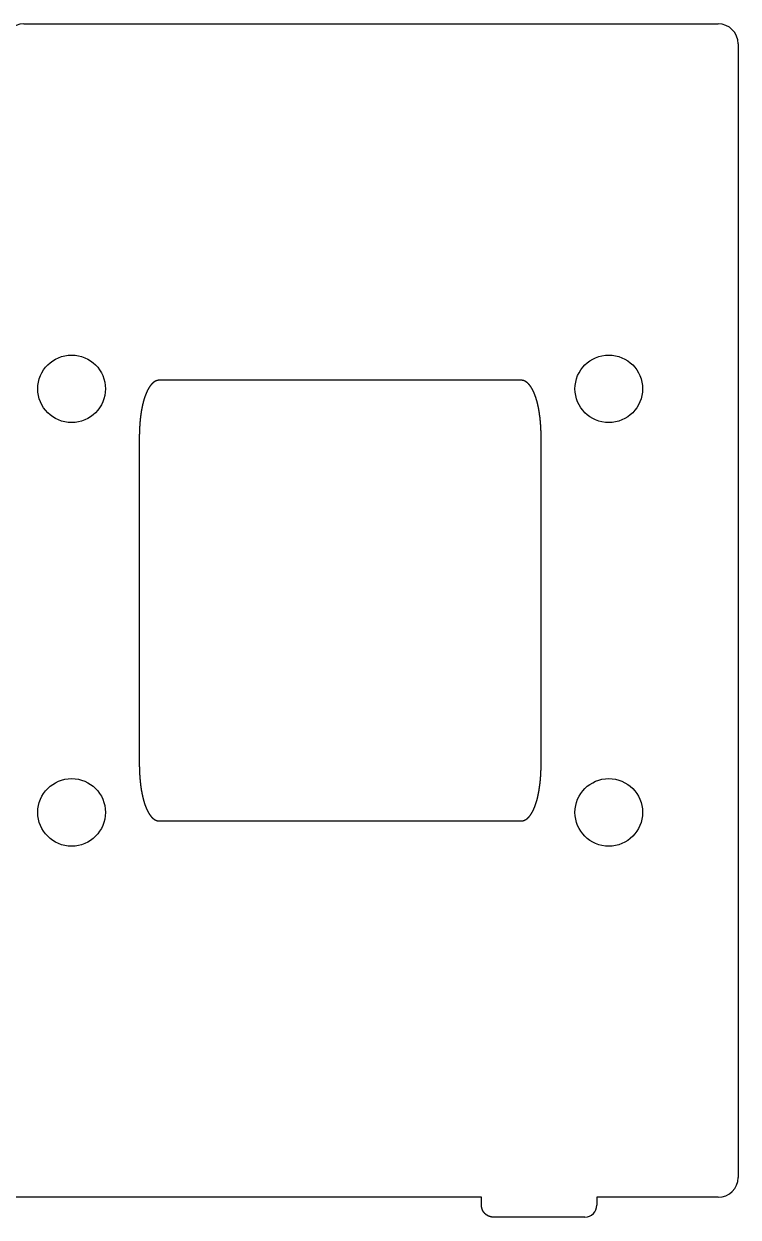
# Model space of a CAD drawing. Extents: x 442 to 745, y 5 to 355.
# Drawn here: x 551.84 to 566.63, y 272.96 to 297.66 of the extents above; entities that cross this region are included whole.
import ezdxf

# ---------------------------------------------------------------- set-up
doc = ezdxf.new("R2010")
doc.units = 0
doc.layers.add('VISIBLE__ANSI_', color=7, linetype='CONTINUOUS')

msp = doc.modelspace()

# ---------------------------------------------------------------- linework, layer by layer
at = {"layer": 'VISIBLE__ANSI_'}
for p, q in [((551.844, 297.663), (566.215, 297.663)), ((566.626, 297.251), (566.626, 273.781)), ((562.138, 290.284), (554.644, 290.284)), ((554.232, 289.061), (554.232, 282.384)), ((562.55, 282.384), (562.55, 289.061)), ((554.644, 281.16), (562.138, 281.16)), ((561.315, 273.369), (539.985, 273.369)), ((561.315, 273.205), (561.315, 273.369)), ((563.703, 273.369), (563.703, 273.205)), ((566.215, 273.369), (563.703, 273.369)), ((563.456, 272.958), (561.562, 272.958))]:
    msp.add_line(p, q, dxfattribs=at)
for points in [[(554.644, 290.284, 0), (554.642, 290.284, 0), (554.64, 290.284, 0), (554.637, 290.284, 0), (554.635, 290.284, 0), (554.633, 290.283, 0), (554.631, 290.283, 0), (554.628, 290.283, 0), (554.626, 290.283, 0), (554.624, 290.283, 0), (554.622, 290.282, 0), (554.62, 290.282, 0), (554.617, 290.282, 0), (554.615, 290.281, 0), (554.613, 290.281, 0), (554.611, 290.28, 0), (554.609, 290.28, 0), (554.606, 290.279, 0), (554.604, 290.279, 0), (554.602, 290.278, 0), (554.6, 290.278, 0), (554.598, 290.277, 0), (554.596, 290.276, 0), (554.593, 290.276, 0), (554.591, 290.275, 0), (554.589, 290.274, 0), (554.587, 290.273, 0), (554.585, 290.273, 0), (554.583, 290.272, 0), (554.581, 290.271, 0), (554.579, 290.27, 0), (554.577, 290.269, 0), (554.575, 290.268, 0), (554.573, 290.267, 0), (554.571, 290.266, 0), (554.569, 290.265, 0), (554.566, 290.264, 0), (554.564, 290.263, 0), (554.562, 290.262, 0), (554.561, 290.261, 0), (554.559, 290.26, 0), (554.557, 290.259, 0), (554.555, 290.258, 0), (554.553, 290.257, 0), (554.551, 290.256, 0), (554.549, 290.254, 0), (554.547, 290.253, 0), (554.545, 290.252, 0), (554.543, 290.251, 0), (554.541, 290.25, 0), (554.539, 290.248, 0), (554.538, 290.247, 0), (554.536, 290.246, 0), (554.534, 290.244, 0), (554.532, 290.243, 0), (554.53, 290.242, 0), (554.528, 290.24, 0), (554.527, 290.239, 0), (554.525, 290.237, 0), (554.523, 290.236, 0), (554.521, 290.235, 0), (554.52, 290.233, 0), (554.518, 290.232, 0), (554.516, 290.23, 0), (554.514, 290.229, 0), (554.513, 290.227, 0), (554.511, 290.226, 0), (554.509, 290.224, 0), (554.508, 290.223, 0), (554.506, 290.221, 0), (554.504, 290.219, 0), (554.503, 290.218, 0), (554.501, 290.216, 0), (554.5, 290.215, 0), (554.498, 290.213, 0), (554.496, 290.212, 0), (554.495, 290.21, 0), (554.493, 290.208, 0), (554.492, 290.207, 0), (554.49, 290.205, 0), (554.489, 290.203, 0), (554.487, 290.202, 0), (554.486, 290.2, 0), (554.484, 290.198, 0), (554.483, 290.197, 0), (554.481, 290.195, 0), (554.48, 290.193, 0), (554.478, 290.191, 0), (554.477, 290.19, 0), (554.475, 290.188, 0), (554.474, 290.186, 0), (554.472, 290.184, 0), (554.471, 290.183, 0), (554.469, 290.181, 0), (554.468, 290.179, 0), (554.466, 290.177, 0), (554.465, 290.175, 0), (554.464, 290.174, 0), (554.462, 290.172, 0), (554.461, 290.17, 0), (554.459, 290.168, 0), (554.458, 290.166, 0), (554.457, 290.164, 0), (554.455, 290.162, 0), (554.454, 290.161, 0), (554.453, 290.159, 0), (554.451, 290.157, 0), (554.45, 290.155, 0), (554.449, 290.153, 0), (554.447, 290.151, 0), (554.446, 290.149, 0), (554.445, 290.147, 0), (554.443, 290.145, 0), (554.442, 290.143, 0), (554.441, 290.141, 0), (554.44, 290.139, 0), (554.438, 290.137, 0), (554.437, 290.136, 0), (554.436, 290.134, 0), (554.435, 290.132, 0), (554.433, 290.13, 0), (554.432, 290.128, 0), (554.431, 290.126, 0), (554.43, 290.124, 0), (554.428, 290.122, 0), (554.427, 290.12, 0), (554.426, 290.118, 0), (554.425, 290.116, 0), (554.424, 290.114, 0), (554.423, 290.112, 0), (554.421, 290.11, 0), (554.42, 290.108, 0), (554.419, 290.106, 0), (554.418, 290.104, 0), (554.417, 290.102, 0), (554.416, 290.1, 0), (554.415, 290.098, 0), (554.414, 290.096, 0), (554.412, 290.094, 0), (554.411, 290.091, 0), (554.41, 290.089, 0), (554.409, 290.087, 0), (554.408, 290.085, 0), (554.407, 290.083, 0), (554.406, 290.081, 0), (554.405, 290.079, 0), (554.404, 290.077, 0), (554.403, 290.075, 0), (554.402, 290.073, 0), (554.401, 290.071, 0), (554.4, 290.069, 0), (554.399, 290.067, 0), (554.398, 290.065, 0), (554.397, 290.063, 0), (554.396, 290.061, 0), (554.395, 290.059, 0), (554.394, 290.057, 0), (554.393, 290.055, 0), (554.392, 290.053, 0), (554.391, 290.051, 0), (554.39, 290.048, 0), (554.389, 290.046, 0), (554.388, 290.044, 0), (554.387, 290.042, 0), (554.386, 290.04, 0), (554.385, 290.038, 0), (554.384, 290.036, 0), (554.383, 290.033, 0), (554.382, 290.031, 0), (554.381, 290.029, 0), (554.38, 290.027, 0), (554.379, 290.025, 0), (554.378, 290.022, 0), (554.377, 290.02, 0), (554.376, 290.018, 0), (554.375, 290.016, 0), (554.374, 290.013, 0), (554.373, 290.011, 0), (554.372, 290.009, 0), (554.372, 290.006, 0), (554.371, 290.004, 0), (554.37, 290.002, 0), (554.369, 290, 0), (554.368, 289.997, 0), (554.367, 289.995, 0), (554.366, 289.993, 0), (554.365, 289.99, 0), (554.364, 289.988, 0), (554.363, 289.985, 0), (554.362, 289.983, 0), (554.361, 289.981, 0), (554.36, 289.978, 0), (554.359, 289.976, 0), (554.359, 289.973, 0), (554.358, 289.971, 0), (554.357, 289.968, 0), (554.356, 289.966, 0), (554.355, 289.964, 0), (554.354, 289.961, 0), (554.353, 289.959, 0), (554.352, 289.956, 0), (554.351, 289.954, 0), (554.35, 289.951, 0), (554.35, 289.949, 0), (554.349, 289.946, 0), (554.348, 289.944, 0), (554.347, 289.941, 0), (554.346, 289.938, 0), (554.345, 289.936, 0), (554.344, 289.933, 0), (554.343, 289.931, 0), (554.343, 289.928, 0), (554.342, 289.925, 0), (554.341, 289.923, 0), (554.34, 289.92, 0), (554.339, 289.918, 0), (554.338, 289.915, 0), (554.337, 289.912, 0), (554.337, 289.91, 0), (554.336, 289.907, 0), (554.335, 289.904, 0), (554.334, 289.902, 0), (554.333, 289.899, 0), (554.332, 289.896, 0), (554.332, 289.893, 0), (554.331, 289.891, 0), (554.33, 289.888, 0), (554.329, 289.885, 0), (554.328, 289.882, 0), (554.328, 289.88, 0), (554.327, 289.877, 0), (554.326, 289.874, 0), (554.325, 289.871, 0), (554.324, 289.868, 0), (554.323, 289.866, 0), (554.323, 289.863, 0), (554.322, 289.86, 0), (554.321, 289.857, 0), (554.32, 289.854, 0), (554.32, 289.851, 0), (554.319, 289.848, 0), (554.318, 289.846, 0), (554.317, 289.843, 0), (554.316, 289.84, 0), (554.316, 289.837, 0), (554.315, 289.834, 0), (554.314, 289.831, 0), (554.313, 289.828, 0), (554.313, 289.825, 0), (554.312, 289.822, 0), (554.311, 289.819, 0), (554.31, 289.816, 0), (554.31, 289.813, 0), (554.309, 289.81, 0), (554.308, 289.807, 0), (554.307, 289.804, 0), (554.307, 289.801, 0), (554.306, 289.798, 0), (554.305, 289.795, 0), (554.304, 289.792, 0), (554.304, 289.789, 0), (554.303, 289.786, 0), (554.302, 289.783, 0), (554.301, 289.779, 0), (554.301, 289.776, 0), (554.3, 289.773, 0), (554.299, 289.77, 0), (554.299, 289.767, 0), (554.298, 289.764, 0), (554.297, 289.761, 0), (554.297, 289.757, 0), (554.296, 289.754, 0), (554.295, 289.751, 0), (554.294, 289.748, 0), (554.294, 289.745, 0), (554.293, 289.741, 0), (554.292, 289.738, 0), (554.292, 289.735, 0), (554.291, 289.732, 0), (554.29, 289.728, 0), (554.29, 289.725, 0), (554.289, 289.722, 0), (554.288, 289.719, 0), (554.288, 289.715, 0), (554.287, 289.712, 0), (554.287, 289.709, 0), (554.286, 289.705, 0), (554.285, 289.702, 0), (554.285, 289.699, 0), (554.284, 289.695, 0), (554.283, 289.692, 0), (554.283, 289.689, 0), (554.282, 289.685, 0), (554.281, 289.682, 0), (554.281, 289.678, 0), (554.28, 289.675, 0), (554.28, 289.672, 0), (554.279, 289.668, 0), (554.278, 289.665, 0), (554.278, 289.661, 0), (554.277, 289.658, 0), (554.277, 289.654, 0), (554.276, 289.651, 0), (554.276, 289.648, 0), (554.275, 289.644, 0), (554.274, 289.641, 0), (554.274, 289.637, 0), (554.273, 289.634, 0), (554.273, 289.63, 0), (554.272, 289.627, 0), (554.272, 289.623, 0), (554.271, 289.62, 0), (554.27, 289.616, 0), (554.27, 289.612, 0), (554.269, 289.609, 0), (554.269, 289.605, 0), (554.268, 289.602, 0), (554.268, 289.598, 0), (554.267, 289.595, 0), (554.267, 289.591, 0), (554.266, 289.587, 0), (554.266, 289.584, 0), (554.265, 289.58, 0), (554.265, 289.576, 0), (554.264, 289.573, 0), (554.264, 289.569, 0), (554.263, 289.565, 0), (554.263, 289.562, 0), (554.262, 289.558, 0), (554.262, 289.554, 0), (554.261, 289.551, 0), (554.261, 289.547, 0), (554.26, 289.543, 0), (554.26, 289.54, 0), (554.259, 289.536, 0), (554.259, 289.532, 0), (554.258, 289.528, 0), (554.258, 289.525, 0), (554.257, 289.521, 0), (554.257, 289.517, 0), (554.257, 289.513, 0), (554.256, 289.51, 0), (554.256, 289.506, 0), (554.255, 289.502, 0), (554.255, 289.498, 0), (554.254, 289.494, 0), (554.254, 289.49, 0), (554.254, 289.487, 0), (554.253, 289.483, 0), (554.253, 289.479, 0), (554.252, 289.475, 0), (554.252, 289.471, 0), (554.252, 289.467, 0), (554.251, 289.463, 0), (554.251, 289.46, 0), (554.25, 289.456, 0), (554.25, 289.452, 0), (554.25, 289.448, 0), (554.249, 289.444, 0), (554.249, 289.44, 0), (554.249, 289.436, 0), (554.248, 289.432, 0), (554.248, 289.428, 0), (554.247, 289.424, 0), (554.247, 289.42, 0), (554.247, 289.416, 0), (554.246, 289.412, 0), (554.246, 289.408, 0), (554.246, 289.404, 0), (554.245, 289.4, 0), (554.245, 289.396, 0), (554.245, 289.392, 0), (554.244, 289.388, 0), (554.244, 289.384, 0), (554.244, 289.38, 0), (554.244, 289.376, 0), (554.243, 289.372, 0), (554.243, 289.368, 0), (554.243, 289.363, 0), (554.242, 289.359, 0), (554.242, 289.355, 0), (554.242, 289.351, 0), (554.241, 289.347, 0), (554.241, 289.343, 0), (554.241, 289.339, 0), (554.241, 289.334, 0), (554.24, 289.33, 0), (554.24, 289.326, 0), (554.24, 289.322, 0), (554.24, 289.318, 0), (554.239, 289.314, 0), (554.239, 289.309, 0), (554.239, 289.305, 0), (554.239, 289.301, 0), (554.238, 289.297, 0), (554.238, 289.292, 0), (554.238, 289.288, 0), (554.238, 289.284, 0), (554.238, 289.28, 0), (554.237, 289.275, 0), (554.237, 289.271, 0), (554.237, 289.267, 0), (554.237, 289.263, 0), (554.237, 289.258, 0), (554.236, 289.254, 0), (554.236, 289.25, 0), (554.236, 289.245, 0), (554.236, 289.241, 0), (554.236, 289.237, 0), (554.236, 289.232, 0), (554.235, 289.228, 0), (554.235, 289.223, 0), (554.235, 289.219, 0), (554.235, 289.215, 0), (554.235, 289.21, 0), (554.235, 289.206, 0), (554.234, 289.201, 0), (554.234, 289.197, 0), (554.234, 289.193, 0), (554.234, 289.188, 0), (554.234, 289.184, 0), (554.234, 289.179, 0), (554.234, 289.175, 0), (554.234, 289.17, 0), (554.234, 289.166, 0), (554.233, 289.161, 0), (554.233, 289.157, 0), (554.233, 289.152, 0), (554.233, 289.148, 0), (554.233, 289.143, 0), (554.233, 289.139, 0), (554.233, 289.134, 0), (554.233, 289.13, 0), (554.233, 289.125, 0), (554.233, 289.121, 0), (554.233, 289.116, 0), (554.233, 289.111, 0), (554.233, 289.107, 0), (554.233, 289.102, 0), (554.233, 289.098, 0), (554.232, 289.093, 0), (554.232, 289.088, 0), (554.232, 289.084, 0), (554.232, 289.079, 0), (554.232, 289.074, 0), (554.232, 289.07, 0), (554.232, 289.065, 0), (554.232, 289.061, 0)], [(562.55, 289.061, 0), (562.55, 289.066, 0), (562.55, 289.071, 0), (562.55, 289.076, 0), (562.55, 289.081, 0), (562.55, 289.086, 0), (562.55, 289.092, 0), (562.55, 289.097, 0), (562.55, 289.102, 0), (562.55, 289.107, 0), (562.55, 289.112, 0), (562.55, 289.117, 0), (562.55, 289.122, 0), (562.549, 289.127, 0), (562.549, 289.132, 0), (562.549, 289.137, 0), (562.549, 289.142, 0), (562.549, 289.147, 0), (562.549, 289.152, 0), (562.549, 289.157, 0), (562.549, 289.162, 0), (562.549, 289.167, 0), (562.549, 289.172, 0), (562.548, 289.177, 0), (562.548, 289.182, 0), (562.548, 289.187, 0), (562.548, 289.192, 0), (562.548, 289.197, 0), (562.548, 289.202, 0), (562.548, 289.207, 0), (562.547, 289.212, 0), (562.547, 289.217, 0), (562.547, 289.221, 0), (562.547, 289.226, 0), (562.547, 289.231, 0), (562.547, 289.236, 0), (562.546, 289.241, 0), (562.546, 289.246, 0), (562.546, 289.25, 0), (562.546, 289.255, 0), (562.546, 289.26, 0), (562.545, 289.265, 0), (562.545, 289.269, 0), (562.545, 289.274, 0), (562.545, 289.279, 0), (562.545, 289.284, 0), (562.544, 289.288, 0), (562.544, 289.293, 0), (562.544, 289.298, 0), (562.544, 289.302, 0), (562.543, 289.307, 0), (562.543, 289.312, 0), (562.543, 289.316, 0), (562.542, 289.321, 0), (562.542, 289.326, 0), (562.542, 289.33, 0), (562.542, 289.335, 0), (562.541, 289.339, 0), (562.541, 289.344, 0), (562.541, 289.349, 0), (562.54, 289.353, 0), (562.54, 289.358, 0), (562.54, 289.362, 0), (562.539, 289.367, 0), (562.539, 289.371, 0), (562.539, 289.376, 0), (562.538, 289.38, 0), (562.538, 289.385, 0), (562.538, 289.389, 0), (562.537, 289.394, 0), (562.537, 289.398, 0), (562.537, 289.403, 0), (562.536, 289.407, 0), (562.536, 289.411, 0), (562.536, 289.416, 0), (562.535, 289.42, 0), (562.535, 289.425, 0), (562.534, 289.429, 0), (562.534, 289.433, 0), (562.534, 289.438, 0), (562.533, 289.442, 0), (562.533, 289.446, 0), (562.532, 289.451, 0), (562.532, 289.455, 0), (562.532, 289.459, 0), (562.531, 289.464, 0), (562.531, 289.468, 0), (562.53, 289.472, 0), (562.53, 289.476, 0), (562.529, 289.481, 0), (562.529, 289.485, 0), (562.528, 289.489, 0), (562.528, 289.493, 0), (562.528, 289.497, 0), (562.527, 289.502, 0), (562.527, 289.506, 0), (562.526, 289.51, 0), (562.526, 289.514, 0), (562.525, 289.518, 0), (562.525, 289.522, 0), (562.524, 289.526, 0), (562.524, 289.531, 0), (562.523, 289.535, 0), (562.523, 289.539, 0), (562.522, 289.543, 0), (562.522, 289.547, 0), (562.521, 289.551, 0), (562.521, 289.555, 0), (562.52, 289.559, 0), (562.519, 289.563, 0), (562.519, 289.567, 0), (562.518, 289.571, 0), (562.518, 289.575, 0), (562.517, 289.579, 0), (562.517, 289.583, 0), (562.516, 289.587, 0), (562.516, 289.591, 0), (562.515, 289.595, 0), (562.514, 289.599, 0), (562.514, 289.603, 0), (562.513, 289.607, 0), (562.513, 289.61, 0), (562.512, 289.614, 0), (562.512, 289.618, 0), (562.511, 289.622, 0), (562.51, 289.626, 0), (562.51, 289.63, 0), (562.509, 289.634, 0), (562.508, 289.637, 0), (562.508, 289.641, 0), (562.507, 289.645, 0), (562.507, 289.649, 0), (562.506, 289.653, 0), (562.505, 289.656, 0), (562.505, 289.66, 0), (562.504, 289.664, 0), (562.503, 289.668, 0), (562.503, 289.671, 0), (562.502, 289.675, 0), (562.501, 289.679, 0), (562.501, 289.682, 0), (562.5, 289.686, 0), (562.499, 289.69, 0), (562.499, 289.693, 0), (562.498, 289.697, 0), (562.497, 289.701, 0), (562.497, 289.704, 0), (562.496, 289.708, 0), (562.495, 289.711, 0), (562.495, 289.715, 0), (562.494, 289.719, 0), (562.493, 289.722, 0), (562.492, 289.726, 0), (562.492, 289.729, 0), (562.491, 289.733, 0), (562.49, 289.736, 0), (562.49, 289.74, 0), (562.489, 289.743, 0), (562.488, 289.747, 0), (562.487, 289.75, 0), (562.487, 289.754, 0), (562.486, 289.757, 0), (562.485, 289.761, 0), (562.484, 289.764, 0), (562.484, 289.767, 0), (562.483, 289.771, 0), (562.482, 289.774, 0), (562.481, 289.778, 0), (562.48, 289.781, 0), (562.48, 289.784, 0), (562.479, 289.788, 0), (562.478, 289.791, 0), (562.477, 289.794, 0), (562.477, 289.798, 0), (562.476, 289.801, 0), (562.475, 289.804, 0), (562.474, 289.807, 0), (562.473, 289.811, 0), (562.473, 289.814, 0), (562.472, 289.817, 0), (562.471, 289.821, 0), (562.47, 289.824, 0), (562.469, 289.827, 0), (562.468, 289.83, 0), (562.468, 289.833, 0), (562.467, 289.837, 0), (562.466, 289.84, 0), (562.465, 289.843, 0), (562.464, 289.846, 0), (562.463, 289.849, 0), (562.463, 289.852, 0), (562.462, 289.855, 0), (562.461, 289.859, 0), (562.46, 289.862, 0), (562.459, 289.865, 0), (562.458, 289.868, 0), (562.457, 289.871, 0), (562.456, 289.874, 0), (562.456, 289.877, 0), (562.455, 289.88, 0), (562.454, 289.883, 0), (562.453, 289.886, 0), (562.452, 289.889, 0), (562.451, 289.892, 0), (562.45, 289.895, 0), (562.449, 289.898, 0), (562.448, 289.901, 0), (562.447, 289.904, 0), (562.447, 289.907, 0), (562.446, 289.91, 0), (562.445, 289.913, 0), (562.444, 289.916, 0), (562.443, 289.918, 0), (562.442, 289.921, 0), (562.441, 289.924, 0), (562.44, 289.927, 0), (562.439, 289.93, 0), (562.438, 289.933, 0), (562.437, 289.935, 0), (562.436, 289.938, 0), (562.435, 289.941, 0), (562.434, 289.944, 0), (562.433, 289.947, 0), (562.432, 289.949, 0), (562.431, 289.952, 0), (562.43, 289.955, 0), (562.429, 289.958, 0), (562.428, 289.961, 0), (562.427, 289.963, 0), (562.426, 289.966, 0), (562.425, 289.969, 0), (562.424, 289.972, 0), (562.423, 289.974, 0), (562.422, 289.977, 0), (562.421, 289.98, 0), (562.42, 289.983, 0), (562.419, 289.986, 0), (562.418, 289.988, 0), (562.417, 289.991, 0), (562.416, 289.994, 0), (562.415, 289.997, 0), (562.414, 289.999, 0), (562.413, 290.002, 0), (562.411, 290.005, 0), (562.41, 290.008, 0), (562.409, 290.011, 0), (562.408, 290.013, 0), (562.407, 290.016, 0), (562.406, 290.019, 0), (562.404, 290.022, 0), (562.403, 290.024, 0), (562.402, 290.027, 0), (562.401, 290.03, 0), (562.4, 290.033, 0), (562.398, 290.035, 0), (562.397, 290.038, 0), (562.396, 290.041, 0), (562.395, 290.044, 0), (562.393, 290.046, 0), (562.392, 290.049, 0), (562.391, 290.052, 0), (562.39, 290.055, 0), (562.388, 290.057, 0), (562.387, 290.06, 0), (562.386, 290.063, 0), (562.384, 290.065, 0), (562.383, 290.068, 0), (562.382, 290.071, 0), (562.38, 290.073, 0), (562.379, 290.076, 0), (562.378, 290.079, 0), (562.376, 290.081, 0), (562.375, 290.084, 0), (562.374, 290.087, 0), (562.372, 290.089, 0), (562.371, 290.092, 0), (562.369, 290.095, 0), (562.368, 290.097, 0), (562.366, 290.1, 0), (562.365, 290.102, 0), (562.363, 290.105, 0), (562.362, 290.108, 0), (562.361, 290.11, 0), (562.359, 290.113, 0), (562.358, 290.115, 0), (562.356, 290.118, 0), (562.355, 290.12, 0), (562.353, 290.123, 0), (562.352, 290.125, 0), (562.35, 290.128, 0), (562.348, 290.13, 0), (562.347, 290.133, 0), (562.345, 290.135, 0), (562.344, 290.138, 0), (562.342, 290.14, 0), (562.341, 290.143, 0), (562.339, 290.145, 0), (562.337, 290.148, 0), (562.336, 290.15, 0), (562.334, 290.153, 0), (562.332, 290.155, 0), (562.331, 290.157, 0), (562.329, 290.16, 0), (562.327, 290.162, 0), (562.325, 290.165, 0), (562.324, 290.167, 0), (562.322, 290.169, 0), (562.32, 290.172, 0), (562.318, 290.174, 0), (562.317, 290.176, 0), (562.315, 290.179, 0), (562.313, 290.181, 0), (562.311, 290.183, 0), (562.309, 290.186, 0), (562.307, 290.188, 0), (562.305, 290.19, 0), (562.303, 290.192, 0), (562.301, 290.195, 0), (562.3, 290.197, 0), (562.298, 290.199, 0), (562.296, 290.201, 0), (562.294, 290.203, 0), (562.292, 290.206, 0), (562.29, 290.208, 0), (562.288, 290.21, 0), (562.285, 290.212, 0), (562.283, 290.214, 0), (562.281, 290.216, 0), (562.279, 290.218, 0), (562.277, 290.22, 0), (562.275, 290.222, 0), (562.273, 290.224, 0), (562.271, 290.226, 0), (562.268, 290.228, 0), (562.266, 290.23, 0), (562.264, 290.232, 0), (562.262, 290.234, 0), (562.26, 290.236, 0), (562.257, 290.238, 0), (562.255, 290.239, 0), (562.253, 290.241, 0), (562.25, 290.243, 0), (562.248, 290.245, 0), (562.246, 290.246, 0), (562.243, 290.248, 0), (562.241, 290.25, 0), (562.238, 290.251, 0), (562.236, 290.253, 0), (562.234, 290.254, 0), (562.231, 290.256, 0), (562.229, 290.257, 0), (562.226, 290.259, 0), (562.224, 290.26, 0), (562.221, 290.262, 0), (562.218, 290.263, 0), (562.216, 290.264, 0), (562.213, 290.266, 0), (562.211, 290.267, 0), (562.208, 290.268, 0), (562.205, 290.269, 0), (562.203, 290.27, 0), (562.2, 290.272, 0), (562.197, 290.273, 0), (562.195, 290.274, 0), (562.192, 290.275, 0), (562.189, 290.276, 0), (562.186, 290.276, 0), (562.184, 290.277, 0), (562.181, 290.278, 0), (562.178, 290.279, 0), (562.175, 290.279, 0), (562.172, 290.28, 0), (562.17, 290.281, 0), (562.167, 290.281, 0), (562.164, 290.282, 0), (562.161, 290.282, 0), (562.158, 290.283, 0), (562.155, 290.283, 0), (562.153, 290.283, 0), (562.15, 290.283, 0), (562.147, 290.284, 0), (562.144, 290.284, 0), (562.141, 290.284, 0), (562.138, 290.284, 0)], [(554.232, 282.384, 0), (554.232, 282.379, 0), (554.232, 282.374, 0), (554.232, 282.368, 0), (554.232, 282.363, 0), (554.232, 282.358, 0), (554.232, 282.353, 0), (554.233, 282.348, 0), (554.233, 282.343, 0), (554.233, 282.338, 0), (554.233, 282.333, 0), (554.233, 282.328, 0), (554.233, 282.324, 0), (554.233, 282.319, 0), (554.233, 282.314, 0), (554.233, 282.309, 0), (554.233, 282.304, 0), (554.233, 282.299, 0), (554.233, 282.294, 0), (554.233, 282.289, 0), (554.233, 282.284, 0), (554.234, 282.279, 0), (554.234, 282.274, 0), (554.234, 282.27, 0), (554.234, 282.265, 0), (554.234, 282.26, 0), (554.234, 282.255, 0), (554.234, 282.25, 0), (554.234, 282.246, 0), (554.235, 282.241, 0), (554.235, 282.236, 0), (554.235, 282.231, 0), (554.235, 282.226, 0), (554.235, 282.222, 0), (554.235, 282.217, 0), (554.236, 282.212, 0), (554.236, 282.207, 0), (554.236, 282.203, 0), (554.236, 282.198, 0), (554.236, 282.193, 0), (554.236, 282.189, 0), (554.237, 282.184, 0), (554.237, 282.179, 0), (554.237, 282.175, 0), (554.237, 282.17, 0), (554.238, 282.165, 0), (554.238, 282.161, 0), (554.238, 282.156, 0), (554.238, 282.152, 0), (554.238, 282.147, 0), (554.239, 282.143, 0), (554.239, 282.138, 0), (554.239, 282.133, 0), (554.24, 282.129, 0), (554.24, 282.124, 0), (554.24, 282.12, 0), (554.24, 282.115, 0), (554.241, 282.111, 0), (554.241, 282.106, 0), (554.241, 282.102, 0), (554.241, 282.097, 0), (554.242, 282.093, 0), (554.242, 282.088, 0), (554.242, 282.084, 0), (554.243, 282.079, 0), (554.243, 282.075, 0), (554.243, 282.071, 0), (554.244, 282.066, 0), (554.244, 282.062, 0), (554.244, 282.057, 0), (554.245, 282.053, 0), (554.245, 282.049, 0), (554.245, 282.044, 0), (554.246, 282.04, 0), (554.246, 282.036, 0), (554.246, 282.031, 0), (554.247, 282.027, 0), (554.247, 282.023, 0), (554.248, 282.018, 0), (554.248, 282.014, 0), (554.248, 282.01, 0), (554.249, 282.006, 0), (554.249, 282.001, 0), (554.25, 281.997, 0), (554.25, 281.993, 0), (554.25, 281.989, 0), (554.251, 281.984, 0), (554.251, 281.98, 0), (554.252, 281.976, 0), (554.252, 281.972, 0), (554.253, 281.968, 0), (554.253, 281.964, 0), (554.253, 281.959, 0), (554.254, 281.955, 0), (554.254, 281.951, 0), (554.255, 281.947, 0), (554.255, 281.943, 0), (554.256, 281.939, 0), (554.256, 281.935, 0), (554.257, 281.931, 0), (554.257, 281.927, 0), (554.258, 281.923, 0), (554.258, 281.918, 0), (554.259, 281.914, 0), (554.259, 281.91, 0), (554.26, 281.906, 0), (554.26, 281.902, 0), (554.261, 281.898, 0), (554.261, 281.894, 0), (554.262, 281.89, 0), (554.262, 281.886, 0), (554.263, 281.882, 0), (554.263, 281.879, 0), (554.264, 281.875, 0), (554.264, 281.871, 0), (554.265, 281.867, 0), (554.265, 281.863, 0), (554.266, 281.859, 0), (554.266, 281.855, 0), (554.267, 281.851, 0), (554.268, 281.847, 0), (554.268, 281.843, 0), (554.269, 281.84, 0), (554.269, 281.836, 0), (554.27, 281.832, 0), (554.27, 281.828, 0), (554.271, 281.824, 0), (554.272, 281.821, 0), (554.272, 281.817, 0), (554.273, 281.813, 0), (554.273, 281.809, 0), (554.274, 281.806, 0), (554.275, 281.802, 0), (554.275, 281.798, 0), (554.276, 281.794, 0), (554.277, 281.791, 0), (554.277, 281.787, 0), (554.278, 281.783, 0), (554.278, 281.78, 0), (554.279, 281.776, 0), (554.28, 281.772, 0), (554.28, 281.769, 0), (554.281, 281.765, 0), (554.282, 281.761, 0), (554.282, 281.758, 0), (554.283, 281.754, 0), (554.284, 281.75, 0), (554.284, 281.747, 0), (554.285, 281.743, 0), (554.286, 281.74, 0), (554.286, 281.736, 0), (554.287, 281.733, 0), (554.288, 281.729, 0), (554.288, 281.726, 0), (554.289, 281.722, 0), (554.29, 281.719, 0), (554.291, 281.715, 0), (554.291, 281.712, 0), (554.292, 281.708, 0), (554.293, 281.705, 0), (554.293, 281.701, 0), (554.294, 281.698, 0), (554.295, 281.694, 0), (554.296, 281.691, 0), (554.296, 281.688, 0), (554.297, 281.684, 0), (554.298, 281.681, 0), (554.299, 281.677, 0), (554.299, 281.674, 0), (554.3, 281.671, 0), (554.301, 281.667, 0), (554.302, 281.664, 0), (554.302, 281.661, 0), (554.303, 281.657, 0), (554.304, 281.654, 0), (554.305, 281.651, 0), (554.306, 281.647, 0), (554.306, 281.644, 0), (554.307, 281.641, 0), (554.308, 281.638, 0), (554.309, 281.634, 0), (554.31, 281.631, 0), (554.31, 281.628, 0), (554.311, 281.625, 0), (554.312, 281.621, 0), (554.313, 281.618, 0), (554.314, 281.615, 0), (554.314, 281.612, 0), (554.315, 281.609, 0), (554.316, 281.606, 0), (554.317, 281.602, 0), (554.318, 281.599, 0), (554.319, 281.596, 0), (554.319, 281.593, 0), (554.32, 281.59, 0), (554.321, 281.587, 0), (554.322, 281.584, 0), (554.323, 281.581, 0), (554.324, 281.578, 0), (554.325, 281.575, 0), (554.325, 281.572, 0), (554.326, 281.569, 0), (554.327, 281.566, 0), (554.328, 281.563, 0), (554.329, 281.56, 0), (554.33, 281.557, 0), (554.331, 281.554, 0), (554.332, 281.551, 0), (554.333, 281.548, 0), (554.333, 281.545, 0), (554.334, 281.542, 0), (554.335, 281.539, 0), (554.336, 281.536, 0), (554.337, 281.533, 0), (554.338, 281.53, 0), (554.339, 281.527, 0), (554.34, 281.525, 0), (554.341, 281.522, 0), (554.342, 281.519, 0), (554.343, 281.516, 0), (554.344, 281.513, 0), (554.345, 281.51, 0), (554.346, 281.507, 0), (554.347, 281.505, 0), (554.347, 281.502, 0), (554.348, 281.499, 0), (554.349, 281.496, 0), (554.35, 281.493, 0), (554.351, 281.49, 0), (554.352, 281.487, 0), (554.354, 281.485, 0), (554.355, 281.482, 0), (554.356, 281.479, 0), (554.357, 281.476, 0), (554.358, 281.473, 0), (554.359, 281.47, 0), (554.36, 281.467, 0), (554.361, 281.465, 0), (554.362, 281.462, 0), (554.363, 281.459, 0), (554.364, 281.456, 0), (554.365, 281.453, 0), (554.366, 281.45, 0), (554.368, 281.447, 0), (554.369, 281.445, 0), (554.37, 281.442, 0), (554.371, 281.439, 0), (554.372, 281.436, 0), (554.373, 281.433, 0), (554.375, 281.43, 0), (554.376, 281.427, 0), (554.377, 281.425, 0), (554.378, 281.422, 0), (554.379, 281.419, 0), (554.381, 281.416, 0), (554.382, 281.413, 0), (554.383, 281.41, 0), (554.384, 281.408, 0), (554.386, 281.405, 0), (554.387, 281.402, 0), (554.388, 281.399, 0), (554.389, 281.396, 0), (554.391, 281.394, 0), (554.392, 281.391, 0), (554.393, 281.388, 0), (554.395, 281.385, 0), (554.396, 281.383, 0), (554.397, 281.38, 0), (554.399, 281.377, 0), (554.4, 281.374, 0), (554.402, 281.372, 0), (554.403, 281.369, 0), (554.404, 281.366, 0), (554.406, 281.363, 0), (554.407, 281.361, 0), (554.409, 281.358, 0), (554.41, 281.355, 0), (554.411, 281.353, 0), (554.413, 281.35, 0), (554.414, 281.347, 0), (554.416, 281.345, 0), (554.417, 281.342, 0), (554.419, 281.339, 0), (554.42, 281.337, 0), (554.422, 281.334, 0), (554.423, 281.331, 0), (554.425, 281.329, 0), (554.426, 281.326, 0), (554.428, 281.324, 0), (554.429, 281.321, 0), (554.431, 281.319, 0), (554.432, 281.316, 0), (554.434, 281.313, 0), (554.436, 281.311, 0), (554.437, 281.308, 0), (554.439, 281.306, 0), (554.44, 281.303, 0), (554.442, 281.301, 0), (554.444, 281.298, 0), (554.445, 281.296, 0), (554.447, 281.293, 0), (554.449, 281.291, 0), (554.451, 281.288, 0), (554.452, 281.286, 0), (554.454, 281.284, 0), (554.456, 281.281, 0), (554.458, 281.279, 0), (554.459, 281.276, 0), (554.461, 281.274, 0), (554.463, 281.271, 0), (554.465, 281.269, 0), (554.467, 281.267, 0), (554.469, 281.264, 0), (554.47, 281.262, 0), (554.472, 281.26, 0), (554.474, 281.257, 0), (554.476, 281.255, 0), (554.478, 281.253, 0), (554.48, 281.25, 0), (554.482, 281.248, 0), (554.484, 281.246, 0), (554.486, 281.243, 0), (554.488, 281.241, 0), (554.49, 281.239, 0), (554.492, 281.237, 0), (554.494, 281.235, 0), (554.497, 281.233, 0), (554.499, 281.23, 0), (554.501, 281.228, 0), (554.503, 281.226, 0), (554.505, 281.224, 0), (554.507, 281.222, 0), (554.509, 281.22, 0), (554.512, 281.218, 0), (554.514, 281.216, 0), (554.516, 281.214, 0), (554.518, 281.212, 0), (554.521, 281.21, 0), (554.523, 281.208, 0), (554.525, 281.206, 0), (554.528, 281.205, 0), (554.53, 281.203, 0), (554.532, 281.201, 0), (554.535, 281.199, 0), (554.537, 281.198, 0), (554.54, 281.196, 0), (554.542, 281.194, 0), (554.544, 281.193, 0), (554.547, 281.191, 0), (554.549, 281.189, 0), (554.552, 281.188, 0), (554.555, 281.186, 0), (554.557, 281.185, 0), (554.56, 281.183, 0), (554.562, 281.182, 0), (554.565, 281.181, 0), (554.568, 281.179, 0), (554.57, 281.178, 0), (554.573, 281.177, 0), (554.576, 281.175, 0), (554.578, 281.174, 0), (554.581, 281.173, 0), (554.584, 281.172, 0), (554.587, 281.171, 0), (554.589, 281.17, 0), (554.592, 281.169, 0), (554.595, 281.168, 0), (554.598, 281.167, 0), (554.601, 281.166, 0), (554.603, 281.166, 0), (554.606, 281.165, 0), (554.609, 281.164, 0), (554.612, 281.164, 0), (554.615, 281.163, 0), (554.618, 281.163, 0), (554.621, 281.162, 0), (554.624, 281.162, 0), (554.626, 281.161, 0), (554.629, 281.161, 0), (554.632, 281.161, 0), (554.635, 281.161, 0), (554.638, 281.16, 0), (554.641, 281.16, 0), (554.644, 281.16, 0)], [(562.138, 281.16, 0), (562.14, 281.16, 0), (562.143, 281.16, 0), (562.145, 281.161, 0), (562.147, 281.161, 0), (562.149, 281.161, 0), (562.152, 281.161, 0), (562.154, 281.161, 0), (562.156, 281.161, 0), (562.158, 281.162, 0), (562.161, 281.162, 0), (562.163, 281.162, 0), (562.165, 281.163, 0), (562.167, 281.163, 0), (562.169, 281.163, 0), (562.172, 281.164, 0), (562.174, 281.164, 0), (562.176, 281.165, 0), (562.178, 281.165, 0), (562.18, 281.166, 0), (562.182, 281.167, 0), (562.185, 281.167, 0), (562.187, 281.168, 0), (562.189, 281.169, 0), (562.191, 281.169, 0), (562.193, 281.17, 0), (562.195, 281.171, 0), (562.197, 281.172, 0), (562.199, 281.172, 0), (562.202, 281.173, 0), (562.204, 281.174, 0), (562.206, 281.175, 0), (562.208, 281.176, 0), (562.21, 281.177, 0), (562.212, 281.178, 0), (562.214, 281.179, 0), (562.216, 281.18, 0), (562.218, 281.181, 0), (562.22, 281.182, 0), (562.222, 281.183, 0), (562.224, 281.184, 0), (562.226, 281.185, 0), (562.228, 281.186, 0), (562.23, 281.187, 0), (562.232, 281.189, 0), (562.234, 281.19, 0), (562.235, 281.191, 0), (562.237, 281.192, 0), (562.239, 281.193, 0), (562.241, 281.195, 0), (562.243, 281.196, 0), (562.245, 281.197, 0), (562.247, 281.199, 0), (562.248, 281.2, 0), (562.25, 281.201, 0), (562.252, 281.203, 0), (562.254, 281.204, 0), (562.256, 281.205, 0), (562.257, 281.207, 0), (562.259, 281.208, 0), (562.261, 281.21, 0), (562.263, 281.211, 0), (562.264, 281.213, 0), (562.266, 281.214, 0), (562.268, 281.216, 0), (562.27, 281.217, 0), (562.271, 281.219, 0), (562.273, 281.22, 0), (562.275, 281.222, 0), (562.276, 281.223, 0), (562.278, 281.225, 0), (562.28, 281.226, 0), (562.281, 281.228, 0), (562.283, 281.229, 0), (562.284, 281.231, 0), (562.286, 281.233, 0), (562.288, 281.234, 0), (562.289, 281.236, 0), (562.291, 281.238, 0), (562.292, 281.239, 0), (562.294, 281.241, 0), (562.295, 281.243, 0), (562.297, 281.244, 0), (562.298, 281.246, 0), (562.3, 281.248, 0), (562.301, 281.249, 0), (562.303, 281.251, 0), (562.304, 281.253, 0), (562.306, 281.255, 0), (562.307, 281.256, 0), (562.309, 281.258, 0), (562.31, 281.26, 0), (562.312, 281.262, 0), (562.313, 281.263, 0), (562.314, 281.265, 0), (562.316, 281.267, 0), (562.317, 281.269, 0), (562.319, 281.271, 0), (562.32, 281.273, 0), (562.322, 281.274, 0), (562.323, 281.276, 0), (562.324, 281.278, 0), (562.326, 281.28, 0), (562.327, 281.282, 0), (562.328, 281.284, 0), (562.33, 281.286, 0), (562.331, 281.287, 0), (562.332, 281.289, 0), (562.334, 281.291, 0), (562.335, 281.293, 0), (562.336, 281.295, 0), (562.338, 281.297, 0), (562.339, 281.299, 0), (562.34, 281.301, 0), (562.342, 281.303, 0), (562.343, 281.305, 0), (562.344, 281.307, 0), (562.345, 281.309, 0), (562.347, 281.311, 0), (562.348, 281.313, 0), (562.349, 281.315, 0), (562.35, 281.317, 0), (562.351, 281.319, 0), (562.353, 281.321, 0), (562.354, 281.323, 0), (562.355, 281.325, 0), (562.356, 281.327, 0), (562.357, 281.329, 0), (562.359, 281.331, 0), (562.36, 281.333, 0), (562.361, 281.335, 0), (562.362, 281.337, 0), (562.363, 281.339, 0), (562.364, 281.341, 0), (562.366, 281.343, 0), (562.367, 281.345, 0), (562.368, 281.347, 0), (562.369, 281.349, 0), (562.37, 281.351, 0), (562.371, 281.353, 0), (562.372, 281.355, 0), (562.373, 281.357, 0), (562.374, 281.359, 0), (562.375, 281.361, 0), (562.376, 281.363, 0), (562.377, 281.365, 0), (562.378, 281.367, 0), (562.38, 281.369, 0), (562.381, 281.371, 0), (562.382, 281.373, 0), (562.383, 281.375, 0), (562.384, 281.377, 0), (562.385, 281.379, 0), (562.386, 281.381, 0), (562.387, 281.383, 0), (562.388, 281.385, 0), (562.389, 281.387, 0), (562.39, 281.39, 0), (562.391, 281.392, 0), (562.392, 281.394, 0), (562.393, 281.396, 0), (562.394, 281.398, 0), (562.394, 281.4, 0), (562.395, 281.402, 0), (562.396, 281.404, 0), (562.397, 281.407, 0), (562.398, 281.409, 0), (562.399, 281.411, 0), (562.4, 281.413, 0), (562.401, 281.415, 0), (562.402, 281.418, 0), (562.403, 281.42, 0), (562.404, 281.422, 0), (562.405, 281.424, 0), (562.406, 281.426, 0), (562.407, 281.429, 0), (562.408, 281.431, 0), (562.409, 281.433, 0), (562.41, 281.436, 0), (562.411, 281.438, 0), (562.412, 281.44, 0), (562.413, 281.442, 0), (562.414, 281.445, 0), (562.415, 281.447, 0), (562.416, 281.449, 0), (562.416, 281.452, 0), (562.417, 281.454, 0), (562.418, 281.457, 0), (562.419, 281.459, 0), (562.42, 281.461, 0), (562.421, 281.464, 0), (562.422, 281.466, 0), (562.423, 281.468, 0), (562.424, 281.471, 0), (562.425, 281.473, 0), (562.426, 281.476, 0), (562.426, 281.478, 0), (562.427, 281.481, 0), (562.428, 281.483, 0), (562.429, 281.486, 0), (562.43, 281.488, 0), (562.431, 281.491, 0), (562.432, 281.493, 0), (562.433, 281.496, 0), (562.434, 281.498, 0), (562.435, 281.501, 0), (562.435, 281.503, 0), (562.436, 281.506, 0), (562.437, 281.508, 0), (562.438, 281.511, 0), (562.439, 281.514, 0), (562.44, 281.516, 0), (562.441, 281.519, 0), (562.441, 281.521, 0), (562.442, 281.524, 0), (562.443, 281.527, 0), (562.444, 281.529, 0), (562.445, 281.532, 0), (562.446, 281.535, 0), (562.447, 281.537, 0), (562.447, 281.54, 0), (562.448, 281.543, 0), (562.449, 281.545, 0), (562.45, 281.548, 0), (562.451, 281.551, 0), (562.452, 281.554, 0), (562.452, 281.556, 0), (562.453, 281.559, 0), (562.454, 281.562, 0), (562.455, 281.565, 0), (562.456, 281.567, 0), (562.456, 281.57, 0), (562.457, 281.573, 0), (562.458, 281.576, 0), (562.459, 281.579, 0), (562.46, 281.582, 0), (562.46, 281.584, 0), (562.461, 281.587, 0), (562.462, 281.59, 0), (562.463, 281.593, 0), (562.464, 281.596, 0), (562.464, 281.599, 0), (562.465, 281.602, 0), (562.466, 281.605, 0), (562.467, 281.608, 0), (562.467, 281.61, 0), (562.468, 281.613, 0), (562.469, 281.616, 0), (562.47, 281.619, 0), (562.471, 281.622, 0), (562.471, 281.625, 0), (562.472, 281.628, 0), (562.473, 281.631, 0), (562.474, 281.634, 0), (562.474, 281.637, 0), (562.475, 281.64, 0), (562.476, 281.643, 0), (562.477, 281.646, 0), (562.477, 281.649, 0), (562.478, 281.652, 0), (562.479, 281.656, 0), (562.479, 281.659, 0), (562.48, 281.662, 0), (562.481, 281.665, 0), (562.482, 281.668, 0), (562.482, 281.671, 0), (562.483, 281.674, 0), (562.484, 281.677, 0), (562.484, 281.681, 0), (562.485, 281.684, 0), (562.486, 281.687, 0), (562.486, 281.69, 0), (562.487, 281.693, 0), (562.488, 281.696, 0), (562.489, 281.7, 0), (562.489, 281.703, 0), (562.49, 281.706, 0), (562.491, 281.709, 0), (562.491, 281.713, 0), (562.492, 281.716, 0), (562.493, 281.719, 0), (562.493, 281.722, 0), (562.494, 281.726, 0), (562.495, 281.729, 0), (562.495, 281.732, 0), (562.496, 281.736, 0), (562.496, 281.739, 0), (562.497, 281.742, 0), (562.498, 281.746, 0), (562.498, 281.749, 0), (562.499, 281.752, 0), (562.5, 281.756, 0), (562.5, 281.759, 0), (562.501, 281.762, 0), (562.501, 281.766, 0), (562.502, 281.769, 0), (562.503, 281.773, 0), (562.503, 281.776, 0), (562.504, 281.779, 0), (562.504, 281.783, 0), (562.505, 281.786, 0), (562.506, 281.79, 0), (562.506, 281.793, 0), (562.507, 281.797, 0), (562.507, 281.8, 0), (562.508, 281.804, 0), (562.509, 281.807, 0), (562.509, 281.811, 0), (562.51, 281.814, 0), (562.51, 281.818, 0), (562.511, 281.821, 0), (562.511, 281.825, 0), (562.512, 281.828, 0), (562.512, 281.832, 0), (562.513, 281.835, 0), (562.513, 281.839, 0), (562.514, 281.843, 0), (562.515, 281.846, 0), (562.515, 281.85, 0), (562.516, 281.853, 0), (562.516, 281.857, 0), (562.517, 281.861, 0), (562.517, 281.864, 0), (562.518, 281.868, 0), (562.518, 281.871, 0), (562.519, 281.875, 0), (562.519, 281.879, 0), (562.52, 281.882, 0), (562.52, 281.886, 0), (562.521, 281.89, 0), (562.521, 281.894, 0), (562.522, 281.897, 0), (562.522, 281.901, 0), (562.523, 281.905, 0), (562.523, 281.908, 0), (562.523, 281.912, 0), (562.524, 281.916, 0), (562.524, 281.92, 0), (562.525, 281.923, 0), (562.525, 281.927, 0), (562.526, 281.931, 0), (562.526, 281.935, 0), (562.527, 281.939, 0), (562.527, 281.942, 0), (562.527, 281.946, 0), (562.528, 281.95, 0), (562.528, 281.954, 0), (562.529, 281.958, 0), (562.529, 281.961, 0), (562.53, 281.965, 0), (562.53, 281.969, 0), (562.53, 281.973, 0), (562.531, 281.977, 0), (562.531, 281.981, 0), (562.532, 281.985, 0), (562.532, 281.989, 0), (562.532, 281.993, 0), (562.533, 281.996, 0), (562.533, 282, 0), (562.533, 282.004, 0), (562.534, 282.008, 0), (562.534, 282.012, 0), (562.534, 282.016, 0), (562.535, 282.02, 0), (562.535, 282.024, 0), (562.536, 282.028, 0), (562.536, 282.032, 0), (562.536, 282.036, 0), (562.537, 282.04, 0), (562.537, 282.044, 0), (562.537, 282.048, 0), (562.538, 282.052, 0), (562.538, 282.056, 0), (562.538, 282.06, 0), (562.538, 282.064, 0), (562.539, 282.069, 0), (562.539, 282.073, 0), (562.539, 282.077, 0), (562.54, 282.081, 0), (562.54, 282.085, 0), (562.54, 282.089, 0), (562.541, 282.093, 0), (562.541, 282.097, 0), (562.541, 282.101, 0), (562.541, 282.106, 0), (562.542, 282.11, 0), (562.542, 282.114, 0), (562.542, 282.118, 0), (562.542, 282.122, 0), (562.543, 282.126, 0), (562.543, 282.131, 0), (562.543, 282.135, 0), (562.543, 282.139, 0), (562.544, 282.143, 0), (562.544, 282.148, 0), (562.544, 282.152, 0), (562.544, 282.156, 0), (562.545, 282.16, 0), (562.545, 282.165, 0), (562.545, 282.169, 0), (562.545, 282.173, 0), (562.545, 282.177, 0), (562.546, 282.182, 0), (562.546, 282.186, 0), (562.546, 282.19, 0), (562.546, 282.195, 0), (562.546, 282.199, 0), (562.546, 282.203, 0), (562.547, 282.208, 0), (562.547, 282.212, 0), (562.547, 282.216, 0), (562.547, 282.221, 0), (562.547, 282.225, 0), (562.547, 282.23, 0), (562.548, 282.234, 0), (562.548, 282.238, 0), (562.548, 282.243, 0), (562.548, 282.247, 0), (562.548, 282.252, 0), (562.548, 282.256, 0), (562.548, 282.26, 0), (562.548, 282.265, 0), (562.549, 282.269, 0), (562.549, 282.274, 0), (562.549, 282.278, 0), (562.549, 282.283, 0), (562.549, 282.287, 0), (562.549, 282.292, 0), (562.549, 282.296, 0), (562.549, 282.301, 0), (562.549, 282.305, 0), (562.549, 282.31, 0), (562.549, 282.314, 0), (562.549, 282.319, 0), (562.55, 282.324, 0), (562.55, 282.328, 0), (562.55, 282.333, 0), (562.55, 282.337, 0), (562.55, 282.342, 0), (562.55, 282.347, 0), (562.55, 282.351, 0), (562.55, 282.356, 0), (562.55, 282.36, 0), (562.55, 282.365, 0), (562.55, 282.37, 0), (562.55, 282.374, 0), (562.55, 282.379, 0), (562.55, 282.384, 0)], [(561.562, 272.958, 0), (561.56, 272.958, 0), (561.559, 272.958, 0), (561.558, 272.958, 0), (561.557, 272.958, 0), (561.556, 272.958, 0), (561.554, 272.958, 0), (561.553, 272.958, 0), (561.552, 272.958, 0), (561.551, 272.958, 0), (561.55, 272.958, 0), (561.548, 272.958, 0), (561.547, 272.958, 0), (561.546, 272.958, 0), (561.545, 272.958, 0), (561.543, 272.958, 0), (561.542, 272.958, 0), (561.541, 272.958, 0), (561.54, 272.958, 0), (561.539, 272.959, 0), (561.537, 272.959, 0), (561.536, 272.959, 0), (561.535, 272.959, 0), (561.534, 272.959, 0), (561.533, 272.959, 0), (561.531, 272.959, 0), (561.53, 272.96, 0), (561.529, 272.96, 0), (561.528, 272.96, 0), (561.527, 272.96, 0), (561.525, 272.96, 0), (561.524, 272.96, 0), (561.523, 272.961, 0), (561.522, 272.961, 0), (561.521, 272.961, 0), (561.519, 272.961, 0), (561.518, 272.961, 0), (561.517, 272.962, 0), (561.516, 272.962, 0), (561.515, 272.962, 0), (561.513, 272.962, 0), (561.512, 272.963, 0), (561.511, 272.963, 0), (561.51, 272.963, 0), (561.509, 272.963, 0), (561.507, 272.964, 0), (561.506, 272.964, 0), (561.505, 272.964, 0), (561.504, 272.964, 0), (561.503, 272.965, 0), (561.502, 272.965, 0), (561.5, 272.965, 0), (561.499, 272.966, 0), (561.498, 272.966, 0), (561.497, 272.966, 0), (561.496, 272.967, 0), (561.494, 272.967, 0), (561.493, 272.967, 0), (561.492, 272.968, 0), (561.491, 272.968, 0), (561.49, 272.968, 0), (561.489, 272.969, 0), (561.487, 272.969, 0), (561.486, 272.969, 0), (561.485, 272.97, 0), (561.484, 272.97, 0), (561.483, 272.97, 0), (561.482, 272.971, 0), (561.481, 272.971, 0), (561.479, 272.972, 0), (561.478, 272.972, 0), (561.477, 272.972, 0), (561.476, 272.973, 0), (561.475, 272.973, 0), (561.474, 272.974, 0), (561.473, 272.974, 0), (561.471, 272.975, 0), (561.47, 272.975, 0), (561.469, 272.976, 0), (561.468, 272.976, 0), (561.467, 272.976, 0), (561.466, 272.977, 0), (561.465, 272.977, 0), (561.464, 272.978, 0), (561.462, 272.978, 0), (561.461, 272.979, 0), (561.46, 272.979, 0), (561.459, 272.98, 0), (561.458, 272.98, 0), (561.457, 272.981, 0), (561.456, 272.981, 0), (561.455, 272.982, 0), (561.454, 272.982, 0), (561.452, 272.983, 0), (561.451, 272.984, 0), (561.45, 272.984, 0), (561.449, 272.985, 0), (561.448, 272.985, 0), (561.447, 272.986, 0), (561.446, 272.986, 0), (561.445, 272.987, 0), (561.444, 272.987, 0), (561.443, 272.988, 0), (561.442, 272.989, 0), (561.441, 272.989, 0), (561.44, 272.99, 0), (561.439, 272.99, 0), (561.437, 272.991, 0), (561.436, 272.992, 0), (561.435, 272.992, 0), (561.434, 272.993, 0), (561.433, 272.994, 0), (561.432, 272.994, 0), (561.431, 272.995, 0), (561.43, 272.995, 0), (561.429, 272.996, 0), (561.428, 272.997, 0), (561.427, 272.997, 0), (561.426, 272.998, 0), (561.425, 272.999, 0), (561.424, 272.999, 0), (561.423, 273, 0), (561.422, 273.001, 0), (561.421, 273.001, 0), (561.42, 273.002, 0), (561.419, 273.003, 0), (561.418, 273.004, 0), (561.417, 273.004, 0), (561.416, 273.005, 0), (561.415, 273.006, 0), (561.414, 273.006, 0), (561.413, 273.007, 0), (561.412, 273.008, 0), (561.411, 273.009, 0), (561.41, 273.009, 0), (561.409, 273.01, 0), (561.408, 273.011, 0), (561.407, 273.012, 0), (561.406, 273.012, 0), (561.406, 273.013, 0), (561.405, 273.014, 0), (561.404, 273.015, 0), (561.403, 273.015, 0), (561.402, 273.016, 0), (561.401, 273.017, 0), (561.4, 273.018, 0), (561.399, 273.019, 0), (561.398, 273.019, 0), (561.397, 273.02, 0), (561.396, 273.021, 0), (561.395, 273.022, 0), (561.394, 273.023, 0), (561.394, 273.024, 0), (561.393, 273.024, 0), (561.392, 273.025, 0), (561.391, 273.026, 0), (561.39, 273.027, 0), (561.389, 273.028, 0), (561.388, 273.029, 0), (561.387, 273.029, 0), (561.387, 273.03, 0), (561.386, 273.031, 0), (561.385, 273.032, 0), (561.384, 273.033, 0), (561.383, 273.034, 0), (561.382, 273.035, 0), (561.382, 273.036, 0), (561.381, 273.036, 0), (561.38, 273.037, 0), (561.379, 273.038, 0), (561.378, 273.039, 0), (561.377, 273.04, 0), (561.377, 273.041, 0), (561.376, 273.042, 0), (561.375, 273.043, 0), (561.374, 273.044, 0), (561.373, 273.045, 0), (561.373, 273.046, 0), (561.372, 273.047, 0), (561.371, 273.047, 0), (561.37, 273.048, 0), (561.37, 273.049, 0), (561.369, 273.05, 0), (561.368, 273.051, 0), (561.367, 273.052, 0), (561.366, 273.053, 0), (561.366, 273.054, 0), (561.365, 273.055, 0), (561.364, 273.056, 0), (561.364, 273.057, 0), (561.363, 273.058, 0), (561.362, 273.059, 0), (561.361, 273.06, 0), (561.361, 273.061, 0), (561.36, 273.062, 0), (561.359, 273.063, 0), (561.359, 273.064, 0), (561.358, 273.065, 0), (561.357, 273.066, 0), (561.357, 273.067, 0), (561.356, 273.068, 0), (561.355, 273.069, 0), (561.355, 273.07, 0), (561.354, 273.071, 0), (561.353, 273.072, 0), (561.353, 273.073, 0), (561.352, 273.074, 0), (561.351, 273.075, 0), (561.351, 273.076, 0), (561.35, 273.077, 0), (561.349, 273.078, 0), (561.349, 273.079, 0), (561.348, 273.08, 0), (561.348, 273.081, 0), (561.347, 273.082, 0), (561.346, 273.083, 0), (561.346, 273.085, 0), (561.345, 273.086, 0), (561.345, 273.087, 0), (561.344, 273.088, 0), (561.343, 273.089, 0), (561.343, 273.09, 0), (561.342, 273.091, 0), (561.342, 273.092, 0), (561.341, 273.093, 0), (561.341, 273.094, 0), (561.34, 273.095, 0), (561.34, 273.096, 0), (561.339, 273.098, 0), (561.339, 273.099, 0), (561.338, 273.1, 0), (561.337, 273.101, 0), (561.337, 273.102, 0), (561.336, 273.103, 0), (561.336, 273.104, 0), (561.335, 273.105, 0), (561.335, 273.106, 0), (561.335, 273.108, 0), (561.334, 273.109, 0), (561.334, 273.11, 0), (561.333, 273.111, 0), (561.333, 273.112, 0), (561.332, 273.113, 0), (561.332, 273.114, 0), (561.331, 273.115, 0), (561.331, 273.117, 0), (561.33, 273.118, 0), (561.33, 273.119, 0), (561.33, 273.12, 0), (561.329, 273.121, 0), (561.329, 273.122, 0), (561.328, 273.123, 0), (561.328, 273.125, 0), (561.328, 273.126, 0), (561.327, 273.127, 0), (561.327, 273.128, 0), (561.326, 273.129, 0), (561.326, 273.13, 0), (561.326, 273.132, 0), (561.325, 273.133, 0), (561.325, 273.134, 0), (561.325, 273.135, 0), (561.324, 273.136, 0), (561.324, 273.137, 0), (561.324, 273.139, 0), (561.323, 273.14, 0), (561.323, 273.141, 0), (561.323, 273.142, 0), (561.322, 273.143, 0), (561.322, 273.144, 0), (561.322, 273.146, 0), (561.322, 273.147, 0), (561.321, 273.148, 0), (561.321, 273.149, 0), (561.321, 273.15, 0), (561.32, 273.151, 0), (561.32, 273.153, 0), (561.32, 273.154, 0), (561.32, 273.155, 0), (561.319, 273.156, 0), (561.319, 273.157, 0), (561.319, 273.159, 0), (561.319, 273.16, 0), (561.319, 273.161, 0), (561.318, 273.162, 0), (561.318, 273.163, 0), (561.318, 273.165, 0), (561.318, 273.166, 0), (561.318, 273.167, 0), (561.317, 273.168, 0), (561.317, 273.169, 0), (561.317, 273.171, 0), (561.317, 273.172, 0), (561.317, 273.173, 0), (561.317, 273.174, 0), (561.316, 273.175, 0), (561.316, 273.177, 0), (561.316, 273.178, 0), (561.316, 273.179, 0), (561.316, 273.18, 0), (561.316, 273.181, 0), (561.316, 273.183, 0), (561.316, 273.184, 0), (561.315, 273.185, 0), (561.315, 273.186, 0), (561.315, 273.188, 0), (561.315, 273.189, 0), (561.315, 273.19, 0), (561.315, 273.191, 0), (561.315, 273.192, 0), (561.315, 273.194, 0), (561.315, 273.195, 0), (561.315, 273.196, 0), (561.315, 273.197, 0), (561.315, 273.198, 0), (561.315, 273.2, 0), (561.315, 273.201, 0), (561.315, 273.202, 0), (561.315, 273.203, 0), (561.315, 273.205, 0)]]:
    msp.add_polyline3d(points, dxfattribs=at)
for centre in [(552.832, 290.107), (563.95, 290.107), (552.832, 281.337), (563.95, 281.337)]:
    msp.add_circle(centre, 0.7, dxfattribs=at)
for centre, radius, start, end in [((551.844, 297.251), 0.412, 90, 180), ((566.215, 297.251), 0.412, 0, 90), ((566.215, 273.781), 0.412, 270, 0), ((563.456, 273.205), 0.247, 270, 0)]:
    msp.add_arc(centre, radius, start, end, dxfattribs=at)

doc.saveas('drawing.dxf')
